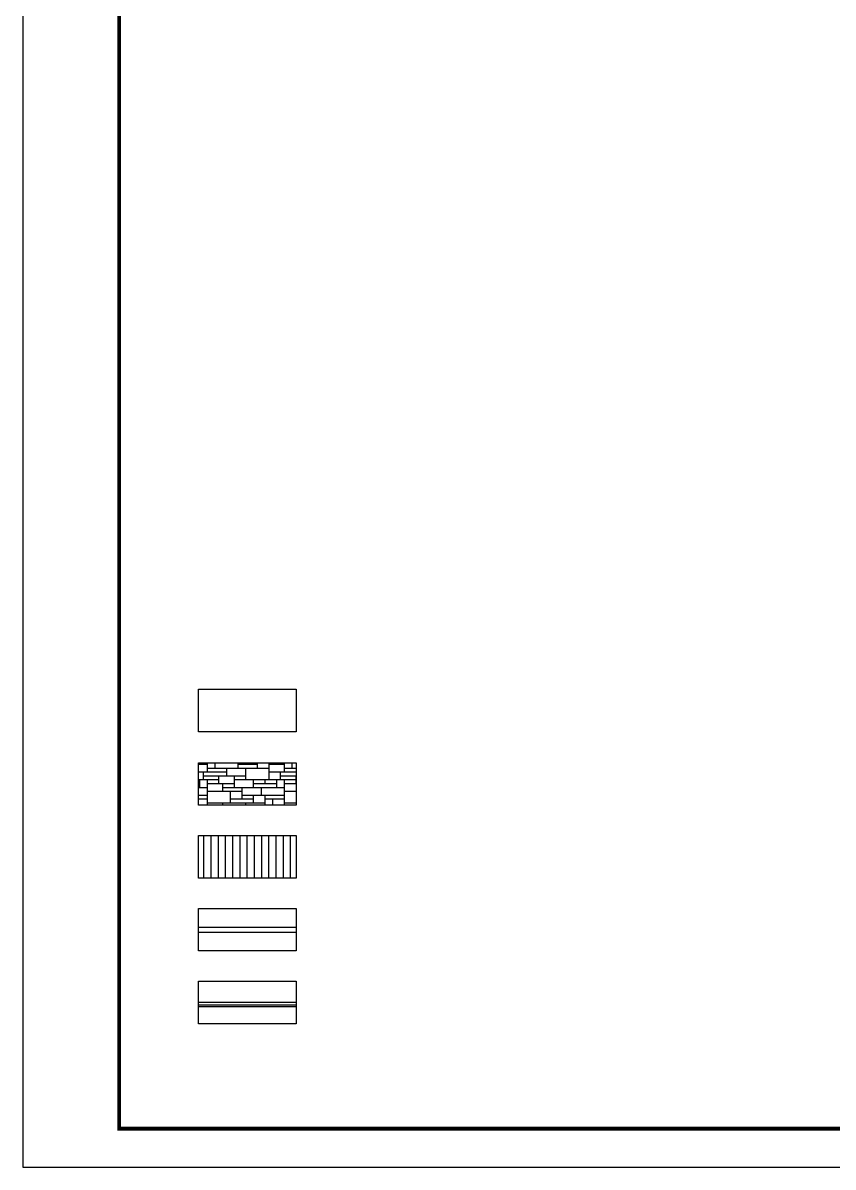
# Model space of a CAD drawing. Extents: x -34815 to 81416, y -425322 to 67478.
# Drawn here: x -2684 to 18341, y -378322 to -348622 of the extents above; entities that cross this region are included whole.
import ezdxf

# ---------------------------------------------------------------- set-up
doc = ezdxf.new("R2010")
doc.units = 0
doc.header["$LTSCALE"] = 1000
doc.header["$MEASUREMENT"] = 0
for name, color, linetype in [('PUB_TITLE', 7, 'Continuous'), ('TK', 8, 'Continuous'), ('WA', 30, 'Continuous')]:
    doc.layers.add(name, color=color, linetype=linetype)

# ---------------------------------------------------------------- blocks, each defined once
blk = doc.blocks.new('A1100图框')
at = {"layer": 'PUB_TITLE'}
blk.add_lwpolyline([(-2684, 8078), (81416, 8078), (81416, 67478), (-2684, 67478)], close=True, dxfattribs=at)
at = {"layer": 'PUB_TITLE', "const_width": 100}
blk.add_lwpolyline([(-184, 9078), (80416, 9078), (80416, 66478), (-184, 66478)], close=True, dxfattribs=at)

msp = doc.modelspace()

# ---------------------------------------------------------------- hatches: boundary and pattern name
at = {"layer": 'TK'}
h = msp.add_hatch(dxfattribs=at)
h.set_pattern_fill('文化石01', color=256, scale=125, style=0)
h.set_pattern_definition([(0, (-1317896.7, -304866), (0, 2000), [1500, -500]), (0, (-1317896.7, -304766), (0, 2000), [-600, 600, -300, 500]), (0, (-1317896.7, -304666), (0, 2000), [-900, 1100]), (0, (-1317896.7, -304566), (0, 2000), [900, -1100]), (0, (-1317896.7, -304466), (0, 2000), [-400, 1600]), (0, (-1317896.7, -304366), (0, 2000), [700, -500, 600, -200]), (0, (-1317196.7, -304266), (0, 2000), [1600, -400]), (0, (-1317996.7, -304166), (0, 2000), [1100, -900]), (0, (-1318296.7, -304066), (0, 2000), [900, -1100]), (0, (-1317896.7, -303966), (0, 2000), [1600, -400]), (0, (-1317896.7, -303866), (0, 2000), [-800, 500, -300, 400]), (0, (-1316896.7, -303766), (0, 2000), [1200, -800]), (0, (-1317696.7, -303666), (0, 2000), [800, -400, 300, -500]), (0, (-1317296.7, -303566), (0, 2000), [800, -300, 500, -400]), (0, (-1316496.7, -303466), (0, 2000), [1200, -800]), (0, (-1317296.7, -303366), (0, 2000), [800, -1200]), (0, (-1316896.7, -303266), (0, 2000), [900, -1100]), (0, (-1316896.7, -303166), (0, 2000), [-600, 1400]), (0, (-1317496.7, -303066), (0, 2000), [600, -1400]), (0, (-1316896.7, -302966), (0, 2000), [1400, -600]), (90, (-1317896.7, -304066), (-2000, 1e-13), [300, -800, 700, -200]), (90, (-1317696.7, -303966), (-2000, 1e-13), [500, -300, 200, -1000]), (90, (-1317596.7, -304366), (-2000, 1e-13), [200, -1800]), (90, (-1317496.7, -304566), (-2000, 1e-13), [200, -1200, 300, -300]), (90, (-1317396.7, -304166), (-2000, 1e-13), [200, -1800]), (90, (-1317296.7, -304866), (-2000, 1e-13), [300, -900, 500, -300]), (90, (-1317196.7, -304466), (-2000, 1e-13), [300, -1700]), (90, (-1317096.7, -303966), (-2000, 1e-13), [300, -100, 200, -1400]), (90, (-1316996.7, -304766), (-2000, 1e-13), [300, -1700]), (90, (-1316896.7, -304266), (-2000, 1e-13), [300, -100, 300, -200, 500, -600]), (90, (-1316696.7, -304266), (-2000, 1e-13), [-1400, 200, -200, 200]), (90, (-1316596.7, -303966), (-2000, 1e-13), [200, -1800]), (90, (-1316496.7, -304666), (-2000, 1e-13), [200, -700, 500, -600]), (90, (-1316396.7, -304366), (-2000, 1e-13), [100, -1300, 300, -300]), (90, (-1316296.7, -304266), (-2000, 1e-13), [500, -500, 300, -700]), (90, (-1316196.7, -303766), (-2000, 1e-13), [300, -500, 200, -1000]), (90, (-1316096.7, -304466), (-2000, 1e-13), [200, -1800]), (90, (-1315996.7, -304266), (-2000, 1e-13), [200, -600, 300, -900])])
h.paths.add_polyline_path([(1872, -367826), (4406, -367826), (4406, -368930), (1872, -368930)])

# ---------------------------------------------------------------- linework, layer by layer
for points in [[(1872, -365919), (4406, -365919), (4406, -367023), (1872, -367023)], [(1872, -367826), (4406, -367826), (4406, -368930), (1872, -368930)], [(1872, -369716), (4406, -369716), (4406, -370821), (1872, -370821)], [(1872, -371607), (4406, -371607), (4406, -372712), (1872, -372712)], [(1872, -373498), (4406, -373498), (4406, -374602), (1872, -374602)]]:
    msp.add_lwpolyline(points, close=True)
for points in [[(1872, -372097), (4406, -372097)], [(1872, -372222), (4406, -372222)], [(1872, -374038), (4406, -374038)], [(1872, -374113), (4406, -374113)], [(1872, -374150), (4406, -374150)]]:
    msp.add_lwpolyline(points)
at = {"layer": 'WA'}
for p, q in [((2014, -370821), (2014, -369716)), ((2201, -370821), (2201, -369716)), ((2389, -370821), (2389, -369716)), ((2576, -370821), (2576, -369716)), ((2764, -370821), (2764, -369716)), ((2951, -370821), (2951, -369716)), ((3139, -370821), (3139, -369716)), ((3326, -370821), (3326, -369716)), ((3514, -370821), (3514, -369716)), ((3701, -370821), (3701, -369716)), ((3889, -370821), (3889, -369716)), ((4076, -370821), (4076, -369716)), ((4264, -370821), (4264, -369716))]:
    msp.add_line(p, q, dxfattribs=at)

# ---------------------------------------------------------------- block references
msp.add_blockref('A1100图框', (0, -386400))

doc.saveas('drawing.dxf')
